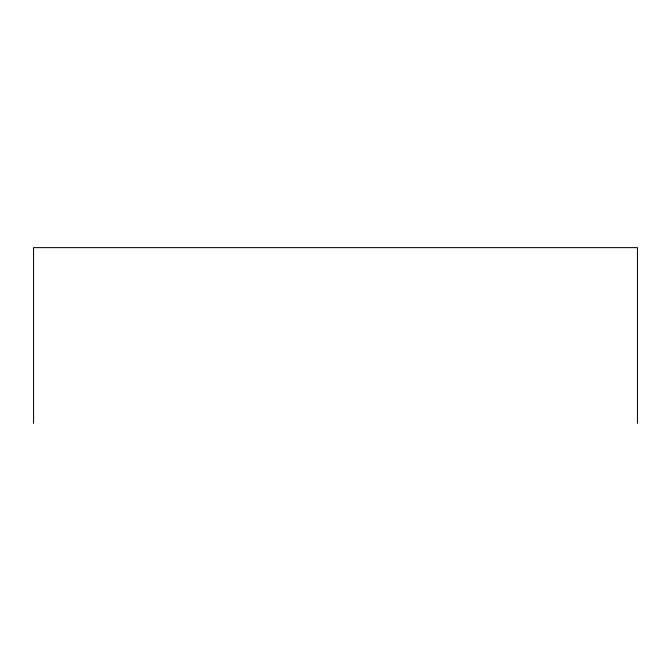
<?xml version="1.0" encoding="UTF-8"?>
<svg xmlns="http://www.w3.org/2000/svg" width="671" height="671" viewBox="0 0 671 671"><rect width="100%" height="100%" fill="white"/><g stroke="black" fill="none" stroke-linecap="round" stroke-linejoin="round"><path stroke-width="1.01" d="M637.45 423.376L637.45 247.624L33.55 247.624L33.55 423.376"/></g></svg>
